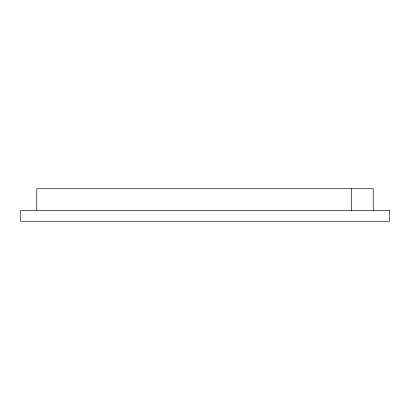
<?xml version="1.0" encoding="UTF-8"?>
<svg xmlns="http://www.w3.org/2000/svg" width="410" height="410" viewBox="0 0 410 410"><rect width="100%" height="100%" fill="white"/><g stroke="black" fill="none" stroke-linecap="round" stroke-linejoin="round"><path stroke-width="0.61" d="M373.223 210.427L373.223 188.723L36.777 188.723L36.777 210.427M351.513 188.723L351.513 210.427M389.5 210.427L20.5 210.427L20.5 221.277L389.5 221.277L389.5 210.427"/></g></svg>
